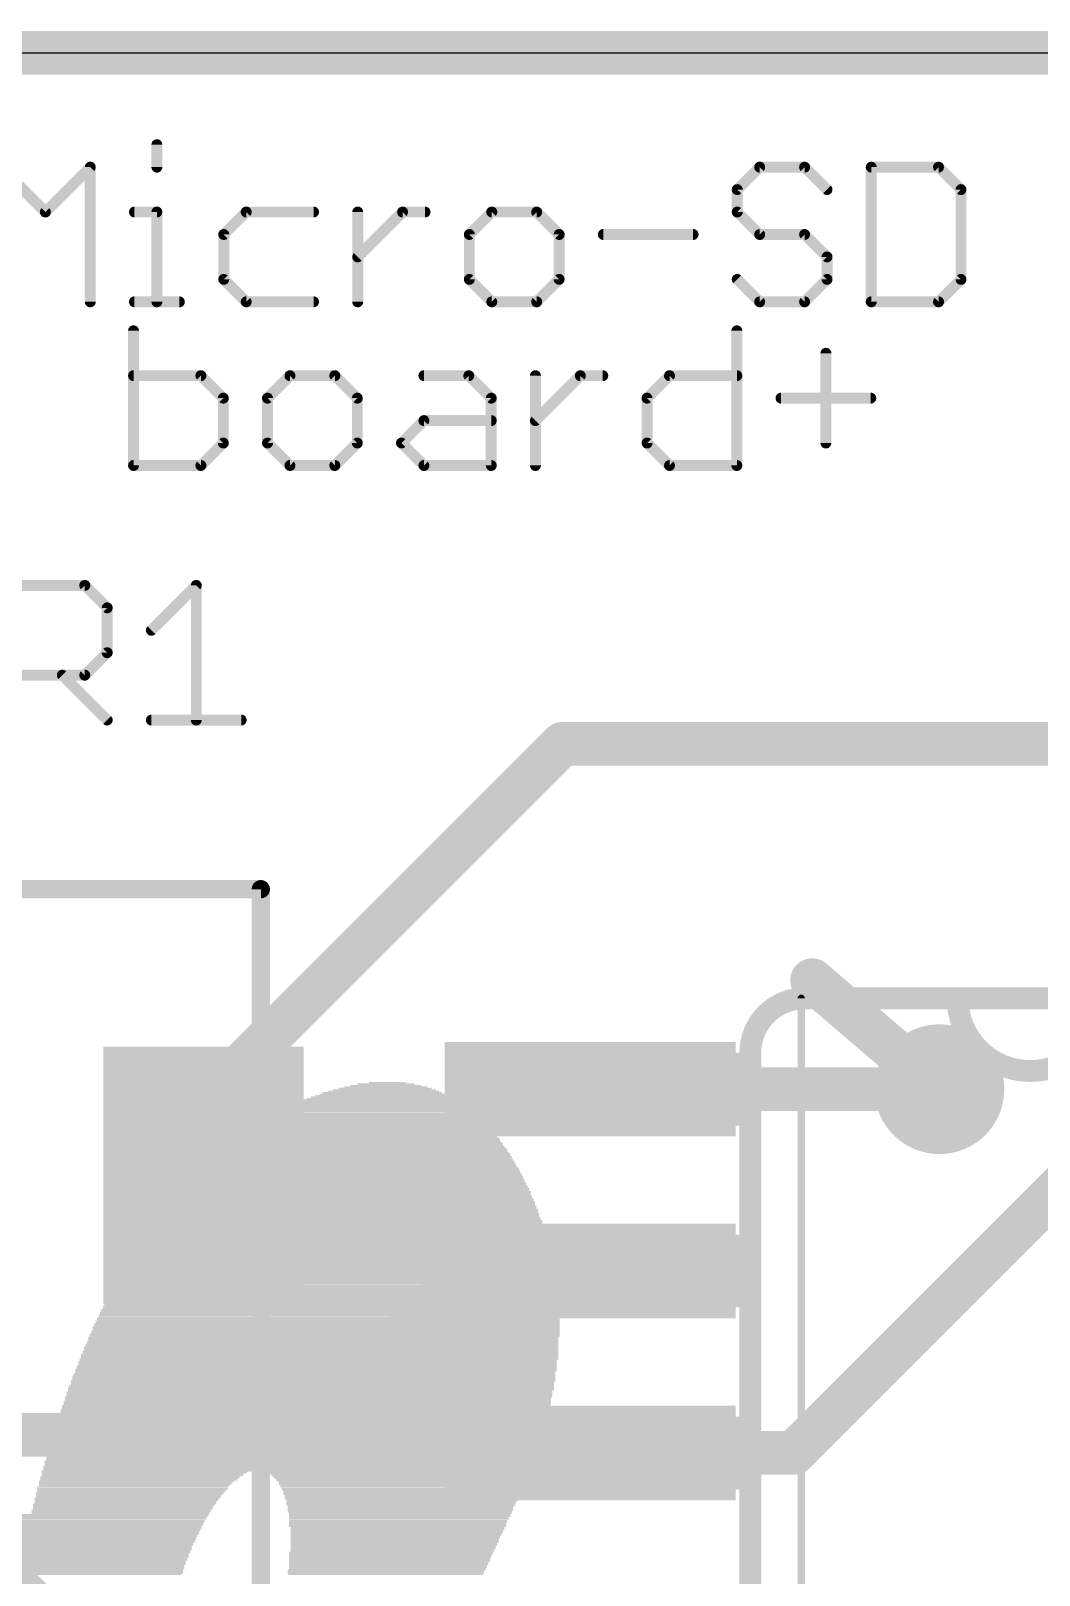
# Model space of a CAD drawing. Extents: x -4.9 to 32, y -0.2 to 25.6.
# Drawn here: x 14.1 to 21.14, y 14.77 to 25.55 of the extents above; entities that cross this region are included whole.
import ezdxf

# ---------------------------------------------------------------- set-up
doc = ezdxf.new("R2010")
doc.units = 0
for name, color, linetype in [('1', 12, 'CONTINUOUS'), ('16', 132, 'CONTINUOUS'), ('18', 110, 'CONTINUOUS'), ('20', 53, 'CONTINUOUS'), ('200', 40, 'CONTINUOUS'), ('21', 253, 'CONTINUOUS'), ('23', 53, 'CONTINUOUS'), ('25', 253, 'CONTINUOUS'), ('51', 253, 'CONTINUOUS')]:
    doc.layers.add(name, color=color, linetype=linetype)

# ---------------------------------------------------------------- blocks, each defined once
blk = doc.blocks.new('RECT')
blk.add_solid([(-0.5, -0.5), (0.5, -0.5), (-0.5, 0.5), (0.5, 0.5)])
blk = doc.blocks.new('ROUNDV')
at = {"const_width": 0.5}
blk.add_lwpolyline([(0, -0.25, 1), (0, 0.25, 1), (0, -0.25)], format="xyb", dxfattribs=at)

msp = doc.modelspace()

# ---------------------------------------------------------------- linework, layer by layer
at = {"layer": '1', "const_width": 0.3048}
for points in [[(31.75, 25.4), (-0.127, 25.4)], [(15.24, 17.998), (17.816, 20.574)], [(17.816, 20.574), (26.4415, 20.574)], [(18.0086, 18.161), (20.447, 18.161)], [(15.24, 17.272), (15.24, 17.998)], [(21.717, 17.907), (19.431, 15.621)], [(15.308, 17.558), (15.24, 17.272)], [(16.002, 15.748), (17.145, 16.891)], [(17.145, 16.891), (18.0086, 16.891)], [(18.0086, 16.891), (18.161, 16.891)], [(13.335, 15.748), (16.002, 15.748)], [(19.431, 15.621), (18.0086, 15.621)]]:
    msp.add_lwpolyline(points, dxfattribs=at)
at = {"layer": '1', "const_width": 0.1524}
for points in [[(17.816, 20.6502, 1), (17.816, 20.4978)], [(17.8699, 20.5201, 1), (17.7621, 20.6279)], [(18.0086, 18.2372, 1), (18.0086, 18.0848)], [(20.447, 18.0848, 1), (20.447, 18.2372)], [(15.3162, 17.998, 1), (15.1638, 17.998)], [(15.1861, 18.0519, 1), (15.2939, 17.9441)], [(15.3821, 17.5404, 1), (15.2339, 17.5756)], [(15.1659, 17.2896, 1), (15.3141, 17.2544)], [(15.1638, 17.272, 1), (15.3162, 17.272)], [(17.145, 16.9672, 1), (17.145, 16.8148)], [(17.1989, 16.8371, 1), (17.0911, 16.9449)], [(18.0086, 16.9672, 1), (18.0086, 16.8148)], [(18.0086, 16.8148, 1), (18.0086, 16.9672)], [(18.161, 16.8148, 1), (18.161, 16.9672)], [(15.9481, 15.8019, 1), (16.0559, 15.6941)], [(16.002, 15.6718, 1), (16.002, 15.8242)], [(18.0086, 15.6972, 1), (18.0086, 15.5448)], [(19.3771, 15.6749, 1), (19.4849, 15.5671)], [(19.431, 15.5448, 1), (19.431, 15.6972)]]:
    msp.add_lwpolyline(points, format="xyb", dxfattribs=at)
at = {"layer": '16', "const_width": 0.3048}
for points in [[(31.877, 25.4), (0, 25.4)], [(20.447, 18.161), (19.558, 18.923)], [(11.049, 17.653), (19.558, 9.144)]]:
    msp.add_lwpolyline(points, dxfattribs=at)
at = {"layer": '16', "const_width": 0.1524}
for points in [[(19.6076, 18.9809, 1), (19.5084, 18.8651)], [(20.3974, 18.1031, 1), (20.4966, 18.2189)]]:
    msp.add_lwpolyline(points, format="xyb", dxfattribs=at)
at = {"layer": '20'}
msp.add_line((1.905, 25.4), (29.845, 25.4), dxfattribs=at)
at = {"layer": '21'}
for points, const_width in [([(14.9821, 24.7575), (14.9821, 24.6007)], 0.0762), ([(13.8898, 24.6007), (14.2034, 24.2872)], 0.0762), ([(14.2034, 24.2872), (14.5169, 24.6007)], 0.0762), ([(14.5169, 24.6007), (14.5169, 23.6601)], 0.0762), ([(19.192, 24.6007), (19.0352, 24.4439)], 0.0762), ([(19.5055, 24.6007), (19.192, 24.6007)], 0.0762), ([(19.6623, 24.4439), (19.5055, 24.6007)], 0.0762), ([(19.9707, 24.6007), (19.9707, 23.6601)], 0.0762), ([(20.441, 24.6007), (19.9707, 24.6007)], 0.0762), ([(20.5978, 24.4439), (20.441, 24.6007)], 0.0762), ([(19.0352, 24.4439), (19.0352, 24.2872)], 0.0762), ([(20.5978, 23.8169), (20.5978, 24.4439)], 0.0762), ([(14.8254, 24.2872), (14.9821, 24.2872)], 0.0762), ([(14.9821, 24.2872), (14.9821, 23.6601)], 0.0762), ([(15.6058, 24.2872), (15.449, 24.1304)], 0.0762), ([(16.0761, 24.2872), (15.6058, 24.2872)], 0.0762), ([(16.3846, 23.6601), (16.3846, 24.2872)], 0.0762), ([(16.3846, 23.9736), (16.6981, 24.2872)], 0.0762), ([(16.6981, 24.2872), (16.8549, 24.2872)], 0.0762), ([(17.3209, 24.2872), (17.1642, 24.1304)], 0.0762), ([(17.6345, 24.2872), (17.3209, 24.2872)], 0.0762), ([(17.7912, 24.1304), (17.6345, 24.2872)], 0.0762), ([(19.0352, 24.2872), (19.192, 24.1304)], 0.0762), ([(15.449, 24.1304), (15.449, 23.8169)], 0.0762), ([(17.1642, 24.1304), (17.1642, 23.8169)], 0.0762), ([(17.7912, 23.8169), (17.7912, 24.1304)], 0.0762), ([(18.0997, 24.1304), (18.7267, 24.1304)], 0.0762), ([(19.192, 24.1304), (19.5055, 24.1304)], 0.0762), ([(19.5055, 24.1304), (19.6623, 23.9736)], 0.0762), ([(19.6623, 23.9736), (19.6623, 23.8169)], 0.0762), ([(15.449, 23.8169), (15.6058, 23.6601)], 0.0762), ([(17.1642, 23.8169), (17.3209, 23.6601)], 0.0762), ([(17.6345, 23.6601), (17.7912, 23.8169)], 0.0762), ([(19.192, 23.6601), (19.0352, 23.8169)], 0.0762), ([(19.6623, 23.8169), (19.5055, 23.6601)], 0.0762), ([(20.441, 23.6601), (20.5978, 23.8169)], 0.0762), ([(14.8254, 23.6601), (15.1389, 23.6601)], 0.0762), ([(15.6058, 23.6601), (16.0761, 23.6601)], 0.0762), ([(17.3209, 23.6601), (17.6345, 23.6601)], 0.0762), ([(19.5055, 23.6601), (19.192, 23.6601)], 0.0762), ([(19.9707, 23.6601), (20.441, 23.6601)], 0.0762), ([(14.8191, 23.4577), (14.8191, 22.5171)], 0.0762), ([(19.0323, 23.4577), (19.0323, 22.5171)], 0.0762), ([(19.6543, 23.3009), (19.6543, 22.6739)], 0.0762), ([(15.2894, 23.1442), (14.8191, 23.1442)], 0.0762), ([(15.4462, 22.9874), (15.2894, 23.1442)], 0.0762), ([(15.9114, 23.1442), (15.7546, 22.9874)], 0.0762), ([(16.2249, 23.1442), (15.9114, 23.1442)], 0.0762), ([(16.3817, 22.9874), (16.2249, 23.1442)], 0.0762), ([(16.8469, 23.1442), (17.1604, 23.1442)], 0.0762), ([(17.1604, 23.1442), (17.3172, 22.9874)], 0.0762), ([(17.6256, 22.5171), (17.6256, 23.1442)], 0.0762), ([(17.6256, 22.8306), (17.9392, 23.1442)], 0.0762), ([(17.9392, 23.1442), (18.0959, 23.1442)], 0.0762), ([(18.4052, 22.9874), (18.562, 23.1442)], 0.0762), ([(18.562, 23.1442), (19.0323, 23.1442)], 0.0762), ([(15.4462, 22.6739), (15.4462, 22.9874)], 0.0762), ([(15.7546, 22.9874), (15.7546, 22.6739)], 0.0762), ([(16.3817, 22.6739), (16.3817, 22.9874)], 0.0762), ([(17.3172, 22.9874), (17.3172, 22.5171)], 0.0762), ([(18.4052, 22.6739), (18.4052, 22.9874)], 0.0762), ([(19.3408, 22.9874), (19.9678, 22.9874)], 0.0762), ([(16.6901, 22.6739), (16.8469, 22.8306)], 0.0762), ([(16.8469, 22.8306), (17.3172, 22.8306)], 0.0762), ([(15.2894, 22.5171), (15.4462, 22.6739)], 0.0762), ([(15.7546, 22.6739), (15.9114, 22.5171)], 0.0762), ([(16.2249, 22.5171), (16.3817, 22.6739)], 0.0762), ([(16.8469, 22.5171), (16.6901, 22.6739)], 0.0762), ([(18.562, 22.5171), (18.4052, 22.6739)], 0.0762), ([(14.8191, 22.5171), (15.2894, 22.5171)], 0.0762), ([(15.9114, 22.5171), (16.2249, 22.5171)], 0.0762), ([(17.3172, 22.5171), (16.8469, 22.5171)], 0.0762), ([(19.0323, 22.5171), (18.562, 22.5171)], 0.0762), ([(15.708, 19.558), (1.308, 19.558)], 0.127), ([(15.708, 5.558), (15.708, 19.558)], 0.127), ([(20.574, 18.796), (19.5072, 18.796)], 0.1524), ([(19.4818, 18.796), (19.4818, 8.636)], 0.0508), ([(21.59, 18.796), (20.574, 18.796)], 0.1524), ([(19.1262, 18.415), (19.1262, 9.017)], 0.1524)]:
    msp.add_lwpolyline(points, dxfattribs=dict(at, const_width=const_width))
for points, const_width in [([(15.0012, 24.7575, 1), (14.9631, 24.7575)], 0.0381), ([(14.536, 24.6007, 1), (14.4979, 24.6007)], 0.0381), ([(14.5304, 24.5872, 1), (14.5034, 24.6142)], 0.0381), ([(14.9631, 24.6007, 1), (15.0012, 24.6007)], 0.0381), ([(19.192, 24.6198, 1), (19.192, 24.5817)], 0.0381), ([(19.2054, 24.5872, 1), (19.1785, 24.6142)], 0.0381), ([(19.519, 24.6142, 1), (19.492, 24.5872)], 0.0381), ([(19.5055, 24.5817, 1), (19.5055, 24.6198)], 0.0381), ([(19.9707, 24.6198, 1), (19.9707, 24.5817)], 0.0381), ([(19.9898, 24.6007, 1), (19.9517, 24.6007)], 0.0381), ([(20.4545, 24.6142, 1), (20.4275, 24.5872)], 0.0381), ([(20.441, 24.5817, 1), (20.441, 24.6198)], 0.0381), ([(19.0542, 24.4439, 1), (19.0161, 24.4439)], 0.0381), ([(20.6168, 24.4439, 1), (20.5787, 24.4439)], 0.0381), ([(19.0217, 24.4574, 1), (19.0487, 24.4305)], 0.0381), ([(19.6488, 24.4305, 1), (19.6757, 24.4574)], 0.0381), ([(20.5843, 24.4305, 1), (20.6113, 24.4574)], 0.0381), ([(14.1899, 24.3006, 1), (14.2169, 24.2737)], 0.0381), ([(14.1899, 24.2737, 1), (14.2169, 24.3006)], 0.0381), ([(14.8254, 24.3062, 1), (14.8254, 24.2681)], 0.0381), ([(15.0012, 24.2872, 1), (14.9631, 24.2872)], 0.0381), ([(14.9821, 24.2681, 1), (14.9821, 24.3062)], 0.0381), ([(15.6058, 24.3062, 1), (15.6058, 24.2681)], 0.0381), ([(15.6193, 24.2737, 1), (15.5923, 24.3006)], 0.0381), ([(16.0761, 24.2681, 1), (16.0761, 24.3062)], 0.0381), ([(16.4036, 24.2872, 1), (16.3655, 24.2872)], 0.0381), ([(16.6981, 24.3062, 1), (16.6981, 24.2681)], 0.0381), ([(16.7116, 24.2737, 1), (16.6846, 24.3006)], 0.0381), ([(16.8549, 24.2681, 1), (16.8549, 24.3062)], 0.0381), ([(17.3209, 24.3062, 1), (17.3209, 24.2681)], 0.0381), ([(17.3344, 24.2737, 1), (17.3075, 24.3006)], 0.0381), ([(17.6479, 24.3006, 1), (17.621, 24.2737)], 0.0381), ([(17.6345, 24.2681, 1), (17.6345, 24.3062)], 0.0381), ([(19.0487, 24.3006, 1), (19.0217, 24.2737)], 0.0381), ([(19.0161, 24.2872, 1), (19.0542, 24.2872)], 0.0381), ([(15.4681, 24.1304, 1), (15.43, 24.1304)], 0.0381), ([(15.4356, 24.1439, 1), (15.4625, 24.1169)], 0.0381), ([(17.1832, 24.1304, 1), (17.1451, 24.1304)], 0.0381), ([(17.1507, 24.1439, 1), (17.1776, 24.1169)], 0.0381), ([(17.8103, 24.1304, 1), (17.7722, 24.1304)], 0.0381), ([(17.7778, 24.1169, 1), (17.8047, 24.1439)], 0.0381), ([(18.0997, 24.1495, 1), (18.0997, 24.1114)], 0.0381), ([(18.7267, 24.1114, 1), (18.7267, 24.1495)], 0.0381), ([(19.192, 24.1495, 1), (19.192, 24.1114)], 0.0381), ([(19.1785, 24.1169, 1), (19.2054, 24.1439)], 0.0381), ([(19.519, 24.1439, 1), (19.492, 24.1169)], 0.0381), ([(19.5055, 24.1114, 1), (19.5055, 24.1495)], 0.0381), ([(16.3711, 23.9871, 1), (16.398, 23.9602)], 0.0381), ([(19.6813, 23.9736, 1), (19.6432, 23.9736)], 0.0381), ([(19.6488, 23.9602, 1), (19.6757, 23.9871)], 0.0381), ([(15.43, 23.8169, 1), (15.4681, 23.8169)], 0.0381), ([(15.4625, 23.8303, 1), (15.4356, 23.8034)], 0.0381), ([(17.1451, 23.8169, 1), (17.1832, 23.8169)], 0.0381), ([(17.1776, 23.8303, 1), (17.1507, 23.8034)], 0.0381), ([(17.7722, 23.8169, 1), (17.8103, 23.8169)], 0.0381), ([(17.8047, 23.8034, 1), (17.7778, 23.8303)], 0.0381), ([(19.0487, 23.8303, 1), (19.0217, 23.8034)], 0.0381), ([(19.6432, 23.8169, 1), (19.6813, 23.8169)], 0.0381), ([(19.6757, 23.8034, 1), (19.6488, 23.8303)], 0.0381), ([(20.5787, 23.8169, 1), (20.6168, 23.8169)], 0.0381), ([(20.6113, 23.8034, 1), (20.5843, 23.8303)], 0.0381), ([(14.4979, 23.6601, 1), (14.536, 23.6601)], 0.0381), ([(14.8254, 23.6791, 1), (14.8254, 23.641)], 0.0381), ([(14.9631, 23.6601, 1), (15.0012, 23.6601)], 0.0381), ([(15.1389, 23.641, 1), (15.1389, 23.6791)], 0.0381), ([(15.6058, 23.6791, 1), (15.6058, 23.641)], 0.0381), ([(15.5923, 23.6466, 1), (15.6193, 23.6736)], 0.0381), ([(16.0761, 23.641, 1), (16.0761, 23.6791)], 0.0381), ([(16.3655, 23.6601, 1), (16.4036, 23.6601)], 0.0381), ([(17.3209, 23.6791, 1), (17.3209, 23.641)], 0.0381), ([(17.3075, 23.6466, 1), (17.3344, 23.6736)], 0.0381), ([(17.621, 23.6736, 1), (17.6479, 23.6466)], 0.0381), ([(17.6345, 23.641, 1), (17.6345, 23.6791)], 0.0381), ([(19.192, 23.6791, 1), (19.192, 23.641)], 0.0381), ([(19.1785, 23.6466, 1), (19.2054, 23.6736)], 0.0381), ([(19.492, 23.6736, 1), (19.519, 23.6466)], 0.0381), ([(19.5055, 23.641, 1), (19.5055, 23.6791)], 0.0381), ([(19.9707, 23.6791, 1), (19.9707, 23.641)], 0.0381), ([(19.9517, 23.6601, 1), (19.9898, 23.6601)], 0.0381), ([(20.4275, 23.6736, 1), (20.4545, 23.6466)], 0.0381), ([(20.441, 23.641, 1), (20.441, 23.6791)], 0.0381), ([(14.8381, 23.4577, 1), (14.8, 23.4577)], 0.0381), ([(19.0514, 23.4577, 1), (19.0133, 23.4577)], 0.0381), ([(19.6733, 23.3009, 1), (19.6352, 23.3009)], 0.0381), ([(14.8191, 23.1632, 1), (14.8191, 23.1251)], 0.0381), ([(15.3029, 23.1576, 1), (15.2759, 23.1307)], 0.0381), ([(15.2894, 23.1251, 1), (15.2894, 23.1632)], 0.0381), ([(15.9114, 23.1632, 1), (15.9114, 23.1251)], 0.0381), ([(15.9248, 23.1307, 1), (15.8979, 23.1576)], 0.0381), ([(16.2384, 23.1576, 1), (16.2114, 23.1307)], 0.0381), ([(16.2249, 23.1251, 1), (16.2249, 23.1632)], 0.0381), ([(16.8469, 23.1632, 1), (16.8469, 23.1251)], 0.0381), ([(17.1739, 23.1576, 1), (17.147, 23.1307)], 0.0381), ([(17.1604, 23.1251, 1), (17.1604, 23.1632)], 0.0381), ([(17.6447, 23.1442, 1), (17.6066, 23.1442)], 0.0381), ([(17.9392, 23.1632, 1), (17.9392, 23.1251)], 0.0381), ([(17.9526, 23.1307, 1), (17.9257, 23.1576)], 0.0381), ([(18.0959, 23.1251, 1), (18.0959, 23.1632)], 0.0381), ([(18.562, 23.1632, 1), (18.562, 23.1251)], 0.0381), ([(18.5755, 23.1307, 1), (18.5485, 23.1576)], 0.0381), ([(19.0323, 23.1251, 1), (19.0323, 23.1632)], 0.0381), ([(15.4652, 22.9874, 1), (15.4271, 22.9874)], 0.0381), ([(15.4327, 22.9739, 1), (15.4596, 23.0009)], 0.0381), ([(15.7737, 22.9874, 1), (15.7356, 22.9874)], 0.0381), ([(15.7411, 23.0009, 1), (15.7681, 22.9739)], 0.0381), ([(16.4007, 22.9874, 1), (16.3626, 22.9874)], 0.0381), ([(16.3682, 22.9739, 1), (16.3951, 23.0009)], 0.0381), ([(17.3362, 22.9874, 1), (17.2981, 22.9874)], 0.0381), ([(17.3037, 22.9739, 1), (17.3307, 23.0009)], 0.0381), ([(18.4243, 22.9874, 1), (18.3862, 22.9874)], 0.0381), ([(18.3918, 23.0009, 1), (18.4187, 22.9739)], 0.0381), ([(19.3408, 23.0065, 1), (19.3408, 22.9684)], 0.0381), ([(19.9678, 22.9684, 1), (19.9678, 23.0065)], 0.0381), ([(16.8469, 22.8497, 1), (16.8469, 22.8116)], 0.0381), ([(16.8604, 22.8172, 1), (16.8334, 22.8441)], 0.0381), ([(17.3172, 22.8116, 1), (17.3172, 22.8497)], 0.0381), ([(17.6122, 22.8441, 1), (17.6391, 22.8172)], 0.0381), ([(15.4271, 22.6739, 1), (15.4652, 22.6739)], 0.0381), ([(15.4596, 22.6604, 1), (15.4327, 22.6873)], 0.0381), ([(15.7681, 22.6873, 1), (15.7411, 22.6604)], 0.0381), ([(15.7356, 22.6739, 1), (15.7737, 22.6739)], 0.0381), ([(16.3626, 22.6739, 1), (16.4007, 22.6739)], 0.0381), ([(16.3951, 22.6604, 1), (16.3682, 22.6873)], 0.0381), ([(16.7036, 22.6873, 1), (16.6767, 22.6604)], 0.0381), ([(16.6767, 22.6873, 1), (16.7036, 22.6604)], 0.0381), ([(18.3862, 22.6739, 1), (18.4243, 22.6739)], 0.0381), ([(18.4187, 22.6873, 1), (18.3918, 22.6604)], 0.0381), ([(19.6352, 22.6739, 1), (19.6733, 22.6739)], 0.0381), ([(14.8191, 22.5362, 1), (14.8191, 22.4981)], 0.0381), ([(15.2759, 22.5306, 1), (15.3029, 22.5036)], 0.0381), ([(15.2894, 22.4981, 1), (15.2894, 22.5362)], 0.0381), ([(15.9114, 22.5362, 1), (15.9114, 22.4981)], 0.0381), ([(15.8979, 22.5036, 1), (15.9248, 22.5306)], 0.0381), ([(16.2114, 22.5306, 1), (16.2384, 22.5036)], 0.0381), ([(16.2249, 22.4981, 1), (16.2249, 22.5362)], 0.0381), ([(16.8469, 22.5362, 1), (16.8469, 22.4981)], 0.0381), ([(16.8334, 22.5036, 1), (16.8604, 22.5306)], 0.0381), ([(17.3172, 22.4981, 1), (17.3172, 22.5362)], 0.0381), ([(18.562, 22.5362, 1), (18.562, 22.4981)], 0.0381), ([(18.5485, 22.5036, 1), (18.5755, 22.5306)], 0.0381), ([(19.0323, 22.4981, 1), (19.0323, 22.5362)], 0.0381), ([(14.8, 22.5171, 1), (14.8381, 22.5171)], 0.0381), ([(17.2981, 22.5171, 1), (17.3362, 22.5171)], 0.0381), ([(17.6066, 22.5171, 1), (17.6447, 22.5171)], 0.0381), ([(19.0133, 22.5171, 1), (19.0514, 22.5171)], 0.0381), ([(15.7398, 19.558, 1), (15.6762, 19.558)], 0.0635), ([(15.708, 19.5263, 1), (15.708, 19.5897)], 0.0635), ([(19.5072, 18.796, 0.4142), (19.1262, 18.415)], 0.1524), ([(19.5072, 18.8341, 1), (19.5072, 18.7579)], 0.0762), ([(19.4945, 18.796, 1), (19.4691, 18.796)], 0.0254), ([(19.5072, 18.7579, 1), (19.5072, 18.8341)], 0.0762), ([(20.574, 18.8341, 1), (20.574, 18.7579)], 0.0762), ([(20.574, 18.796, 1), (21.59, 18.796)], 0.1524), ([(20.6121, 18.796, 1), (20.5359, 18.796)], 0.0762), ([(20.574, 18.7579, 1), (20.574, 18.8341)], 0.0762), ([(19.1643, 18.415, 1), (19.0881, 18.415)], 0.0762), ([(19.0881, 18.415, 1), (19.1643, 18.415)], 0.0762)]:
    msp.add_lwpolyline(points, format="xyb", dxfattribs=dict(at, const_width=const_width))
at = {"layer": '23'}
msp.add_point((15.748, 19.558), dxfattribs=at)
at = {"layer": '25', "const_width": 0.0762}
for points in [[(14.0081, 21.6797), (14.4784, 21.6797)], [(14.4784, 21.6797), (14.6352, 21.5229)], [(14.9436, 21.3662), (15.2572, 21.6797)], [(15.2572, 21.6797), (15.2572, 20.7391)], [(14.6352, 21.5229), (14.6352, 21.2094)], [(14.6352, 21.2094), (14.4784, 21.0526)], [(14.4784, 21.0526), (14.0081, 21.0526)], [(14.3216, 21.0526), (14.6352, 20.7391)], [(14.9436, 20.7391), (15.5707, 20.7391)]]:
    msp.add_lwpolyline(points, dxfattribs=at)
at = {"layer": '25', "const_width": 0.0381}
for points in [[(14.4919, 21.6932, 1), (14.4649, 21.6662)], [(14.4784, 21.6607, 1), (14.4784, 21.6988)], [(15.2762, 21.6797, 1), (15.2381, 21.6797)], [(15.2706, 21.6662, 1), (15.2437, 21.6932)], [(14.6542, 21.5229, 1), (14.6161, 21.5229)], [(14.6217, 21.5095, 1), (14.6486, 21.5364)], [(14.9301, 21.3796, 1), (14.9571, 21.3527)], [(14.6486, 21.1959, 1), (14.6217, 21.2229)], [(14.6161, 21.2094, 1), (14.6542, 21.2094)], [(14.3351, 21.0661, 1), (14.3082, 21.0392)], [(14.4649, 21.0661, 1), (14.4919, 21.0392)], [(14.4784, 21.0336, 1), (14.4784, 21.0717)], [(14.6217, 20.7256, 1), (14.6486, 20.7526)], [(14.9436, 20.7582, 1), (14.9436, 20.7201)], [(15.2381, 20.7391, 1), (15.2762, 20.7391)], [(15.5707, 20.7201, 1), (15.5707, 20.7582)]]:
    msp.add_lwpolyline(points, format="xyb", dxfattribs=at)

# ---------------------------------------------------------------- block references
at = {"layer": '1', "xscale": 1.4, "yscale": 1.8}
msp.add_blockref('RECT', (15.308, 17.558), dxfattribs=at)
at = {"layer": '1', "xscale": 0.6604, "yscale": 2.032, "rotation": 270}
for p in [(18.0086, 18.161), (18.0086, 16.891), (18.0086, 15.621)]:
    msp.add_blockref('RECT', p, dxfattribs=at)
at = {"layer": '18', "xscale": 0.9064, "yscale": 0.9064}
msp.add_blockref('ROUNDV', (20.447, 18.161), dxfattribs=at)
msp.add_blockref('ROUNDV', (20.447, 18.161), dxfattribs=at)
at = {"layer": '200'}
for p, xscale, yscale in [((16.5557, 18.1152), 0.9346, 0.01), ((16.5608, 18.1254), 0.8838, 0.0102), ((16.5557, 18.1356), 0.833, 0.0102), ((16.5659, 18.1457), 0.7722, 0.01), ((16.571, 18.1559), 0.7214, 0.0102), ((16.576, 18.166), 0.6502, 0.01), ((16.5811, 18.1762), 0.579, 0.0102), ((16.5811, 18.1864), 0.4978, 0.0102), ((16.5811, 18.1965), 0.3962, 0.01), ((16.5913, 18.2067), 0.254, 0.0102), ((16.51, 18.0136), 1.331, 0.01), ((16.5201, 18.0238), 1.2902, 0.0102), ((16.5252, 18.034), 1.2598, 0.0102), ((16.5253, 18.0441), 1.2192, 0.01), ((16.5303, 18.0543), 1.1886, 0.0102), ((16.5303, 18.0644), 1.148, 0.01), ((16.5405, 18.0746), 1.1074, 0.0102), ((16.5405, 18.0848), 1.0668, 0.0102), ((16.5405, 18.0949), 1.0262, 0.01), ((16.5506, 18.1051), 0.9854, 0.0102), ((16.4744, 17.9019), 1.6458, 0.0102), ((16.4745, 17.912), 1.6256, 0.01), ((16.4795, 17.9222), 1.595, 0.0102), ((16.4846, 17.9324), 1.5646, 0.0102), ((16.4846, 17.9425), 1.5442, 0.01), ((16.4897, 17.9527), 1.5138, 0.0102), ((16.4948, 17.9628), 1.4834, 0.01), ((16.4998, 17.973), 1.4528, 0.0102), ((16.5049, 17.9832), 1.4224, 0.0102), ((16.5049, 17.9933), 1.402, 0.01), ((16.5049, 18.0035), 1.3614, 0.0102), ((16.4389, 17.8003), 1.8796, 0.0102), ((16.444, 17.8104), 1.8694, 0.01), ((16.449, 17.8206), 1.8388, 0.0102), ((16.449, 17.8308), 1.8186, 0.0102), ((16.4541, 17.8409), 1.788, 0.01), ((16.4541, 17.8511), 1.7678, 0.0102), ((16.4541, 17.8612), 1.7474, 0.01), ((16.4643, 17.8714), 1.7272, 0.0102), ((16.4643, 17.8816), 1.7068, 0.0102), ((16.4694, 17.8917), 1.6764, 0.01), ((16.4135, 17.6885), 2.093, 0.01), ((16.4135, 17.6987), 2.0726, 0.0102), ((16.4185, 17.7088), 2.0624, 0.01), ((16.4186, 17.719), 2.0422, 0.0102), ((16.4186, 17.7292), 2.0218, 0.0102), ((16.4236, 17.7393), 2.0116, 0.01), ((16.4287, 17.7495), 1.9812, 0.0102), ((16.4287, 17.7596), 1.9608, 0.01), ((16.4287, 17.7698), 1.9404, 0.0102), ((16.4338, 17.78), 1.9304, 0.0102), ((16.4389, 17.7901), 1.9, 0.01), ((16.383, 17.5768), 2.2758, 0.0102), ((16.3881, 17.5869), 2.2656, 0.01), ((16.3881, 17.5971), 2.2454, 0.0102), ((16.3932, 17.6072), 2.2352, 0.01), ((16.3931, 17.6174), 2.2148, 0.0102), ((16.3932, 17.6276), 2.1946, 0.0102), ((16.3983, 17.6377), 2.1844, 0.01), ((16.3982, 17.6479), 2.164, 0.0102), ((16.4033, 17.658), 2.1538, 0.01), ((16.4033, 17.6682), 2.1336, 0.0102), ((16.4084, 17.6784), 2.103, 0.0102), ((16.3627, 17.4853), 2.418, 0.01), ((16.3627, 17.4752), 2.418, 0.0102), ((16.3627, 17.4955), 2.3978, 0.0102), ((16.3678, 17.5056), 2.3876, 0.01), ((16.3677, 17.5158), 2.3672, 0.0102), ((16.3728, 17.526), 2.357, 0.0102), ((16.3729, 17.5361), 2.3368, 0.01), ((16.3779, 17.5463), 2.3266, 0.0102), ((16.3779, 17.5564), 2.3062, 0.01), ((16.383, 17.5666), 2.2962, 0.0102), ((16.3373, 17.3634), 2.5704, 0.0102), ((16.3423, 17.3736), 2.5602, 0.0102), ((16.3424, 17.3837), 2.54, 0.01), ((16.3474, 17.3939), 2.5298, 0.0102), ((16.3474, 17.4142), 2.5094, 0.0102), ((16.3474, 17.404), 2.5094, 0.01), ((16.3475, 17.4244), 2.4892, 0.0102), ((16.3525, 17.4345), 2.479, 0.01), ((16.3576, 17.4447), 2.4688, 0.0102), ((16.3576, 17.4548), 2.4486, 0.01), ((16.3627, 17.465), 2.4384, 0.0102), ((16.317, 17.2516), 2.6924, 0.01), ((16.3169, 17.272), 2.672, 0.0102), ((16.322, 17.2618), 2.6822, 0.0102), ((16.322, 17.2821), 2.6618, 0.01), ((16.3271, 17.2923), 2.6516, 0.0102), ((16.3271, 17.3126), 2.6314, 0.0102), ((16.3271, 17.3024), 2.6314, 0.01), ((16.3322, 17.3228), 2.6212, 0.0102), ((16.3322, 17.3329), 2.601, 0.01), ((16.3322, 17.3532), 2.5806, 0.01), ((16.3373, 17.3431), 2.5908, 0.0102), ((16.2967, 17.1602), 2.794, 0.0102), ((16.2967, 17.15), 2.794, 0.01), ((16.3017, 17.1704), 2.7838, 0.0102), ((16.3068, 17.1805), 2.7736, 0.01), ((16.3068, 17.2008), 2.7534, 0.01), ((16.3068, 17.1907), 2.7534, 0.0102), ((16.3119, 17.211), 2.7432, 0.0102), ((16.3119, 17.2313), 2.7228, 0.01), ((16.3119, 17.2212), 2.7228, 0.0102), ((16.3169, 17.2415), 2.7126, 0.0102), ((16.2763, 17.0484), 2.8956, 0.01), ((16.2763, 17.0383), 2.8956, 0.0102), ((16.2814, 17.0688), 2.8854, 0.0102), ((16.2814, 17.0586), 2.8854, 0.0102), ((16.2814, 17.0789), 2.865, 0.01), ((16.2865, 17.0992), 2.855, 0.01), ((16.2865, 17.0891), 2.855, 0.0102), ((16.2916, 17.1094), 2.8448, 0.0102), ((16.2915, 17.1297), 2.8244, 0.01), ((16.2915, 17.1196), 2.8244, 0.0102), ((16.2966, 17.1399), 2.8142, 0.0102), ((16.256, 16.9468), 2.9768, 0.01), ((16.2611, 16.9367), 2.987, 0.0102), ((16.2611, 16.9672), 2.9668, 0.0102), ((16.2611, 16.957), 2.9668, 0.0102), ((16.2662, 16.9773), 2.9566, 0.01), ((16.2662, 16.9976), 2.9362, 0.01), ((16.2713, 16.9875), 2.9464, 0.0102), ((16.2712, 17.018), 2.926, 0.0102), ((16.2712, 17.0078), 2.926, 0.0102), ((16.2763, 17.0281), 2.9158, 0.01), ((16.2306, 16.8249), 3.0682, 0.01), ((16.2357, 16.8452), 3.0582, 0.01), ((16.2357, 16.8351), 3.0582, 0.0102), ((16.2408, 16.8554), 3.048, 0.0102), ((16.2458, 16.8757), 3.0378, 0.01), ((16.2458, 16.8656), 3.0378, 0.0102), ((16.2458, 16.896), 3.0174, 0.01), ((16.2509, 16.8859), 3.0276, 0.0102), ((16.2509, 16.9164), 3.0072, 0.0102), ((16.2509, 16.9062), 3.0072, 0.0102), ((16.256, 16.9265), 2.9972, 0.01), ((16.2154, 16.7233), 3.1394, 0.01), ((16.2154, 16.7132), 3.1394, 0.0102), ((16.2153, 16.7436), 3.119, 0.01), ((16.2204, 16.7335), 3.1292, 0.0102), ((16.2204, 16.764), 3.1088, 0.0102), ((16.2204, 16.7538), 3.1088, 0.0102), ((16.2255, 16.7843), 3.0988, 0.0102), ((16.2255, 16.7741), 3.0988, 0.01), ((16.2306, 16.8046), 3.0886, 0.0102), ((16.2306, 16.7944), 3.0886, 0.01), ((16.2357, 16.8148), 3.0784, 0.0102), ((16.19, 16.6217), 3.1902, 0.01), ((16.19, 16.6116), 3.1902, 0.0102), ((16.195, 16.642), 3.18, 0.01), ((16.195, 16.6319), 3.18, 0.0102), ((16.2001, 16.6624), 3.1698, 0.0102), ((16.2001, 16.6522), 3.1698, 0.0102), ((16.2052, 16.6827), 3.1598, 0.0102), ((16.2052, 16.6725), 3.1598, 0.01), ((16.2103, 16.703), 3.1496, 0.0102), ((16.2103, 16.6928), 3.1496, 0.01), ((16.1646, 16.4998), 3.2614, 0.0102), ((16.1697, 16.5201), 3.2512, 0.01), ((16.1697, 16.51), 3.2512, 0.0102), ((16.1747, 16.5404), 3.241, 0.01), ((16.1747, 16.5303), 3.241, 0.0102), ((16.1798, 16.5608), 3.2308, 0.0102), ((16.1798, 16.5506), 3.2308, 0.0102), ((16.1798, 16.5811), 3.2106, 0.0102), ((16.1849, 16.5709), 3.2208, 0.01), ((16.1849, 16.6014), 3.2004, 0.0102), ((16.1849, 16.5912), 3.2004, 0.01), ((16.1392, 16.3982), 3.2918, 0.0102), ((16.1442, 16.4287), 3.2816, 0.0102), ((16.1442, 16.4185), 3.2816, 0.01), ((16.1442, 16.4084), 3.2816, 0.0102), ((16.1544, 16.449), 3.2816, 0.0102), ((16.1544, 16.4388), 3.2816, 0.01), ((16.1595, 16.4693), 3.2716, 0.01), ((16.1595, 16.4592), 3.2716, 0.0102), ((16.1646, 16.4896), 3.2614, 0.01), ((16.1646, 16.4795), 3.2614, 0.0102), ((16.1188, 16.3068), 3.3324, 0.0102), ((16.1188, 16.2966), 3.3324, 0.0102), ((16.1188, 16.2864), 3.3324, 0.01), ((16.1239, 16.3271), 3.3222, 0.0102), ((16.1239, 16.3169), 3.3222, 0.01), ((16.129, 16.3576), 3.3122, 0.0102), ((16.129, 16.3474), 3.3122, 0.0102), ((16.129, 16.3372), 3.3122, 0.01), ((16.1341, 16.3779), 3.302, 0.0102), ((16.1341, 16.3677), 3.302, 0.01), ((16.1392, 16.388), 3.2918, 0.01), ((16.0833, 16.1747), 3.363, 0.0102), ((16.0934, 16.2052), 3.3628, 0.0102), ((16.0934, 16.195), 3.3628, 0.0102), ((16.0884, 16.1848), 3.3528, 0.01), ((16.0985, 16.2255), 3.3528, 0.0102), ((16.0985, 16.2153), 3.3528, 0.01), ((16.1036, 16.256), 3.3426, 0.0102), ((16.1036, 16.2458), 3.3426, 0.0102), ((16.1036, 16.2356), 3.3426, 0.01), ((16.1138, 16.2763), 3.3426, 0.0102), ((16.1087, 16.2661), 3.3324, 0.01), ((16.0579, 16.0731), 3.3934, 0.0102), ((16.0629, 16.0934), 3.3832, 0.0102), ((16.0629, 16.0832), 3.3832, 0.01), ((16.0731, 16.1239), 3.3832, 0.0102), ((16.068, 16.1137), 3.373, 0.01), ((16.068, 16.1036), 3.373, 0.0102), ((16.0782, 16.1544), 3.373, 0.0102), ((16.0782, 16.1442), 3.373, 0.0102), ((16.0782, 16.134), 3.373, 0.01), ((16.0833, 16.1645), 3.363, 0.01), ((16.0325, 15.9816), 3.4036, 0.01), ((16.0325, 15.9715), 3.4036, 0.0102), ((16.0325, 15.9613), 3.4036, 0.01), ((16.0427, 16.0121), 3.4036, 0.01), ((16.0376, 16.002), 3.3934, 0.0102), ((16.0376, 15.9918), 3.3934, 0.0102), ((16.0477, 16.0426), 3.3934, 0.0102), ((16.0477, 16.0324), 3.3934, 0.01), ((16.0477, 16.0223), 3.3934, 0.0102), ((16.0579, 16.0629), 3.3934, 0.01), ((16.0528, 16.0528), 3.3832, 0.0102), ((15.9969, 15.8597), 3.4136, 0.01), ((15.9969, 15.8496), 3.4136, 0.0102), ((16.0071, 15.8902), 3.4138, 0.0102), ((16.0071, 15.88), 3.4138, 0.01), ((16.002, 15.8699), 3.4036, 0.0102), ((16.0172, 15.9207), 3.4136, 0.0102), ((16.0122, 15.9105), 3.4036, 0.01), ((16.0122, 15.9004), 3.4036, 0.0102), ((16.0223, 15.9512), 3.4036, 0.0102), ((16.0223, 15.941), 3.4036, 0.0102), ((16.0223, 15.9308), 3.4036, 0.01), ((15.9715, 15.7683), 3.4238, 0.0102), ((15.9664, 15.7581), 3.4136, 0.01), ((15.9664, 15.748), 3.4136, 0.0102), ((15.9766, 15.7988), 3.4138, 0.0102), ((15.9766, 15.7886), 3.4138, 0.0102), ((15.9766, 15.7784), 3.4138, 0.01), ((15.9868, 15.8292), 3.4138, 0.01), ((15.9868, 15.8191), 3.4138, 0.0102), ((15.9868, 15.8089), 3.4138, 0.01), ((15.9969, 15.8394), 3.4136, 0.0102), ((15.9258, 15.6362), 3.4138, 0.0102), ((15.936, 15.6667), 3.4138, 0.0102), ((15.936, 15.6565), 3.4138, 0.01), ((15.936, 15.6464), 3.4138, 0.0102), ((15.9461, 15.6972), 3.4136, 0.0102), ((15.9461, 15.687), 3.4136, 0.0102), ((15.9461, 15.6768), 3.4136, 0.01), ((15.9613, 15.7378), 3.4238, 0.0102), ((15.9563, 15.7276), 3.4138, 0.01), ((15.9563, 15.7175), 3.4138, 0.0102), ((15.9563, 15.7073), 3.4138, 0.01), ((15.9055, 15.5651), 3.4138, 0.0102), ((15.9055, 15.5549), 3.4138, 0.01), ((15.9004, 15.5448), 3.4036, 0.0102), ((15.9004, 15.5346), 3.4036, 0.0102), ((15.9156, 15.5956), 3.4136, 0.0102), ((15.9156, 15.5854), 3.4136, 0.0102), ((15.9106, 15.5752), 3.4036, 0.01), ((15.9258, 15.626), 3.4138, 0.01), ((15.9258, 15.6159), 3.4138, 0.0102), ((15.9207, 15.6057), 3.4036, 0.01), ((14.8387, 15.4228), 1.3614, 0.01), ((14.8641, 15.4533), 1.392, 0.01), ((14.859, 15.4432), 1.3818, 0.0102), ((14.8539, 15.433), 1.3716, 0.0102), ((14.9098, 15.494), 1.463, 0.0102), ((14.8946, 15.4838), 1.4326, 0.0102), ((14.8844, 15.4736), 1.4122, 0.01), ((14.8793, 15.4635), 1.402, 0.0102), ((15.8903, 15.5244), 3.4036, 0.01), ((15.8903, 15.5143), 3.4036, 0.0102), ((15.8903, 15.5041), 3.4036, 0.01), ((16.6573, 15.494), 1.849, 0.0102), ((16.6726, 15.4838), 1.8186, 0.0102), ((16.6776, 15.4736), 1.8084, 0.01), ((16.6776, 15.4635), 1.788, 0.0102), ((16.6827, 15.4533), 1.778, 0.01), ((16.6827, 15.4432), 1.7576, 0.0102), ((16.6878, 15.433), 1.7474, 0.0102), ((16.6878, 15.4228), 1.7272, 0.01), ((14.793, 15.3416), 1.3106, 0.0102), ((14.7879, 15.3314), 1.3004, 0.0102), ((14.7828, 15.3212), 1.2902, 0.01), ((14.7828, 15.3111), 1.2902, 0.0102), ((14.8133, 15.3822), 1.331, 0.0102), ((14.8133, 15.372), 1.331, 0.01), ((14.8082, 15.3619), 1.3208, 0.0102), ((14.8031, 15.3517), 1.3106, 0.01), ((14.8336, 15.4127), 1.3512, 0.0102), ((14.8285, 15.4025), 1.341, 0.01), ((14.8234, 15.3924), 1.3308, 0.0102), ((16.6929, 15.4127), 1.717, 0.0102), ((16.6929, 15.4025), 1.717, 0.01), ((16.6929, 15.3924), 1.6968, 0.0102), ((16.6929, 15.3822), 1.6968, 0.0102), ((16.6929, 15.372), 1.6764, 0.01), ((16.6929, 15.3619), 1.6764, 0.0102), ((16.6929, 15.3517), 1.656, 0.01), ((16.6929, 15.3416), 1.656, 0.0102), ((16.6929, 15.3314), 1.656, 0.0102), ((16.6929, 15.3212), 1.6358, 0.01), ((16.6929, 15.3111), 1.6358, 0.0102), ((14.732, 15.2196), 1.2496, 0.01), ((14.732, 15.2095), 1.2496, 0.0102), ((14.7523, 15.2603), 1.27, 0.0102), ((14.7472, 15.2501), 1.2598, 0.01), ((14.7472, 15.24), 1.2598, 0.0102), ((14.7421, 15.2298), 1.2496, 0.0102), ((14.7726, 15.3009), 1.2902, 0.01), ((14.7676, 15.2908), 1.2802, 0.0102), ((14.7625, 15.2806), 1.27, 0.0102), ((14.7625, 15.2704), 1.27, 0.01), ((16.6878, 15.3009), 1.6256, 0.01), ((16.6929, 15.2908), 1.6154, 0.0102), ((16.6878, 15.2806), 1.6052, 0.0102), ((16.6878, 15.2704), 1.6052, 0.01), ((16.6827, 15.2603), 1.595, 0.0102), ((16.6878, 15.2501), 1.585, 0.01), ((16.6827, 15.24), 1.5748, 0.0102), ((16.6827, 15.2298), 1.5748, 0.0102), ((16.6827, 15.2196), 1.5748, 0.01), ((16.6776, 15.2095), 1.5646, 0.0102), ((12.7356, 15.1892), 5.2222, 0.0102), ((12.7355, 15.179), 5.2018, 0.0102), ((12.7305, 15.1688), 5.1918, 0.01), ((12.7305, 15.1587), 5.1918, 0.0102), ((12.7254, 15.1485), 5.1816, 0.01), ((12.7305, 15.1384), 5.1714, 0.0102), ((12.7254, 15.1282), 5.1612, 0.0102), ((12.7254, 15.118), 5.1612, 0.01), ((12.7254, 15.1079), 5.141, 0.0102), ((12.7254, 15.0977), 5.141, 0.01), ((14.7269, 15.1993), 1.2394, 0.01), ((16.6827, 15.1993), 1.5544, 0.01), ((16.6776, 15.1892), 1.5442, 0.0102), ((16.6776, 15.179), 1.5442, 0.0102), ((16.6726, 15.1688), 1.5342, 0.01), ((16.6726, 15.1587), 1.5342, 0.0102), ((16.6675, 15.1485), 1.524, 0.01), ((16.6675, 15.1384), 1.524, 0.0102), ((16.6624, 15.1282), 1.5138, 0.0102), ((16.6624, 15.118), 1.5138, 0.01), ((16.6624, 15.1079), 1.5138, 0.0102), ((16.6624, 15.0977), 1.4934, 0.01), ((12.7203, 15.0876), 5.1308, 0.0102), ((12.7203, 15.0774), 5.1308, 0.0102), ((12.7203, 15.0672), 5.1104, 0.01), ((12.7203, 15.0571), 5.1104, 0.0102), ((12.7152, 15.0469), 5.1002, 0.01), ((12.7203, 15.0368), 5.09, 0.0102), ((12.7153, 15.0266), 5.08, 0.0102), ((12.7153, 15.0164), 5.08, 0.01), ((12.7152, 15.0063), 5.0596, 0.0102), ((12.7152, 14.9961), 5.0596, 0.01), ((12.7101, 14.986), 5.0494, 0.0102), ((16.6624, 15.0876), 1.4934, 0.0102), ((16.6573, 15.0774), 1.4832, 0.0102), ((16.6573, 15.0672), 1.4832, 0.01), ((16.6523, 15.0571), 1.4732, 0.0102), ((16.6523, 15.0469), 1.4732, 0.01), ((16.6472, 15.0368), 1.463, 0.0102), ((16.6472, 15.0266), 1.463, 0.0102), ((16.6421, 15.0164), 1.4528, 0.01), ((16.6421, 15.0063), 1.4528, 0.0102), ((16.6421, 14.9961), 1.4528, 0.01), ((16.637, 14.986), 1.4426, 0.0102), ((12.7152, 14.9758), 5.0392, 0.0102), ((12.7102, 14.9656), 5.0292, 0.01), ((12.7102, 14.9555), 5.0292, 0.0102), ((12.7152, 14.9453), 5.019, 0.01), ((12.7101, 14.9352), 5.0088, 0.0102), ((12.7101, 14.925), 5.0088, 0.0102), ((12.7102, 14.9148), 4.9886, 0.01), ((12.7102, 14.9047), 4.9886, 0.0102), ((12.7102, 14.8945), 4.9886, 0.01), ((12.7102, 14.8844), 4.9682, 0.0102), ((16.6167, 14.925), 1.4224, 0.0102), ((16.6167, 14.9148), 1.4224, 0.01), ((16.6116, 14.9047), 1.4122, 0.0102), ((16.6116, 14.8945), 1.4122, 0.01), ((16.6065, 14.8844), 1.402, 0.0102), ((16.637, 14.9758), 1.4426, 0.0102), ((16.6319, 14.9656), 1.4324, 0.01), ((16.6319, 14.9555), 1.4324, 0.0102), ((16.6269, 14.9453), 1.4224, 0.01), ((16.6269, 14.9352), 1.4224, 0.0102), ((12.7102, 14.8742), 4.9682, 0.0102), ((12.7051, 14.864), 4.958, 0.01), ((12.7101, 14.8539), 4.9478, 0.0102), ((12.7101, 14.8437), 4.9478, 0.01), ((12.7102, 14.8336), 4.9276, 0.0102), ((12.7102, 14.8234), 4.9276, 0.0102), ((12.7102, 14.8132), 4.9276, 0.01), ((12.7101, 14.8031), 4.9072, 0.0102), ((12.7101, 14.7929), 4.9072, 0.01), ((12.7152, 14.7828), 4.897, 0.0102), ((12.7102, 14.7726), 4.887, 0.0102), ((16.5862, 14.8031), 1.3818, 0.0102), ((16.5811, 14.7929), 1.3716, 0.01), ((16.5811, 14.7828), 1.3716, 0.0102), ((16.576, 14.7726), 1.3614, 0.0102), ((16.6065, 14.8742), 1.402, 0.0102), ((16.6065, 14.864), 1.402, 0.01), ((16.6014, 14.8539), 1.3918, 0.0102), ((16.6014, 14.8437), 1.3918, 0.01), ((16.5964, 14.8336), 1.3818, 0.0102), ((16.5964, 14.8234), 1.3818, 0.0102), ((16.5913, 14.8132), 1.3716, 0.01)]:
    msp.add_blockref('RECT', p, dxfattribs=dict(at, xscale=xscale, yscale=yscale))
at = {"layer": '51', "xscale": 0.508, "yscale": 1.143, "rotation": 270}
for p in [(18.5547, 18.161), (18.5547, 16.891), (18.5801, 15.621)]:
    msp.add_blockref('RECT', p, dxfattribs=at)

doc.saveas('drawing.dxf')
